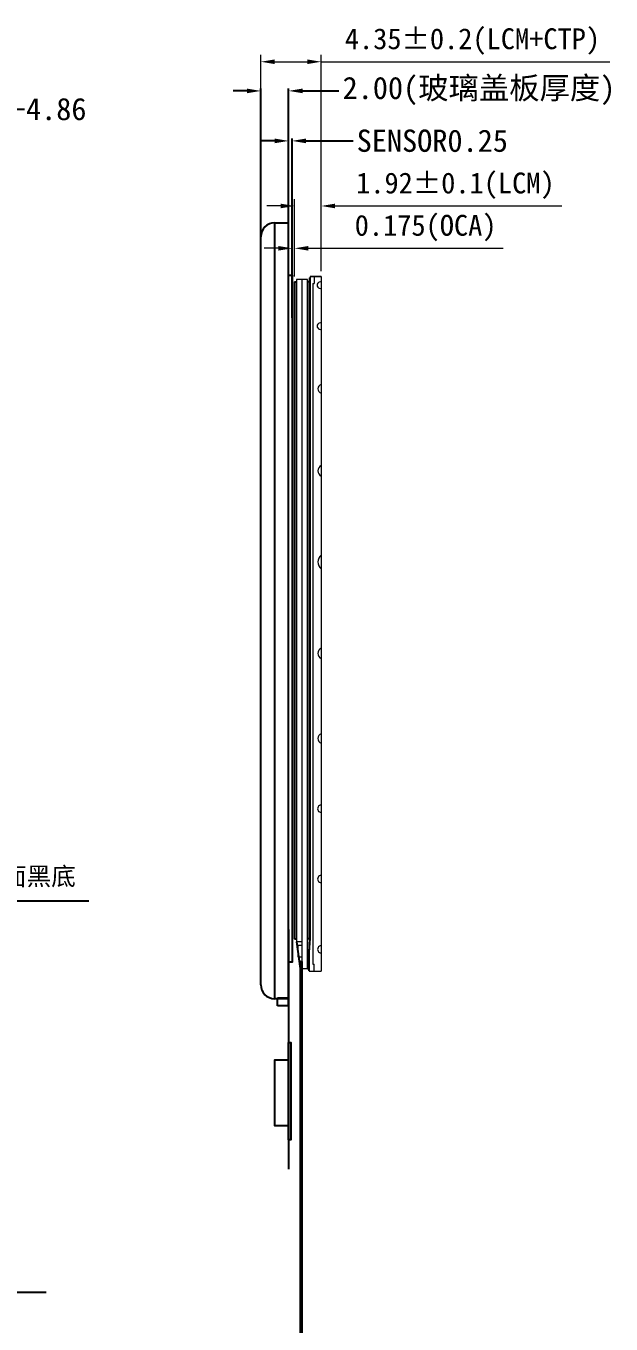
# Model space of a CAD drawing. Header units: millimetres. Extents: x 661 to 1565, y 210 to 444.
# Drawn here: x 1357 to 1399.1, y 300.7 to 394 of the extents above; entities that cross this region are included whole.
import ezdxf

# ---------------------------------------------------------------- set-up
doc = ezdxf.new("R2010")
doc.units = ezdxf.units.MM
doc.layers.add('b', color=7, linetype='Continuous')
doc.layers.add('FPC-LED', color=30, linetype='Continuous')
doc.layers.add('DIM1', color=7, linetype='Continuous', lineweight=13)
doc.styles.get("Standard").update_dxf_attribs({"font": 'txt', "bigfont": 'gbcbig.shx'})
doc.styles.add('宋体', font='')
doc.styles.add('工程', font='gbenor.shx', dxfattribs={"width": 1.25, "bigfont": 'gbcbig.shx'})
doc.styles.get('宋体').set_extended_font_data('SimSun')
doc.dimstyles.new('ISO-25$7', dxfattribs={"dimscale": 0.5, "dimtxt": 2.5, "dimasz": 2, "dimexe": 0.65, "dimexo": 0, "dimtad": 0, "dimdsep": 46, "dimtxsty": 'Standard', "dimcen": 1.6, "dimclrd": 256, "dimclre": 73, "dimazin": 0, "dimtfac": 1, "dimtofl": 0, "dimtmove": 0, "dimatfit": 0, "dimfxl": 0, "dimtolj": 1, "dimlwd": -1, "dimlwe": 9, "dimarcsym": 0})
doc.dimstyles.new('STANDARD$0', dxfattribs={"dimtxt": 1.6, "dimasz": 1.2, "dimexe": 0.8, "dimexo": 0.5, "dimgap": 0.6, "dimtad": 0, "dimzin": 1, "dimdsep": 46, "dimtxsty": 'Standard', "dimcen": 0, "dimclrd": 3, "dimclre": 3, "dimclrt": 3, "dimadec": 1, "dimazin": 2, "dimtp": 0.2, "dimtm": 0.2, "dimtfac": 0.5, "dimtmove": 0, "dimatfit": 3, "dimfxl": 0, "dimlwd": 13, "dimlwe": 13, "dimarcsym": 0})
doc.dimstyles.new('标准', dxfattribs={"dimtxt": 2, "dimasz": 1.8, "dimexe": 0.5, "dimexo": 0.4, "dimgap": 0.1, "dimtad": 1, "dimzin": 1, "dimdsep": 46, "dimtxsty": '工程', "dimblk": 'CLOSEDBLANK', "dimcen": 0.09, "dimclrd": 3, "dimclre": 3, "dimclrt": 3, "dimadec": 0, "dimazin": 0, "dimtfac": 1, "dimtofl": 0, "dimtmove": 0, "dimatfit": 3, "dimldrblk": 'CLOSEDBLANK', "dimfxl": 0, "dimtolj": 1, "dimlwd": 0, "dimlwe": 0, "dimarcsym": 0})

# ---------------------------------------------------------------- blocks, each defined once
blk = doc.blocks.new('*D106')
at = {"color": 7, "lineweight": 0, "transparency": 16777216}
for p, q in [((1375.32, 381.074), (1374.32, 381.074)), ((1376.32, 376.014), (1376.32, 381.574)), ((1378.24, 376.393), (1378.24, 381.574)), ((1379.24, 381.074), (1395.544, 381.074))]:
    blk.add_line(p, q, dxfattribs=at)
at = {"color": 7, "transparency": 16777216}
for points in [[(1375.32, 381.241), (1375.32, 380.908), (1376.32, 381.074)], [(1379.24, 381.241), (1379.24, 380.908), (1378.24, 381.074)]]:
    blk.add_solid(points, dxfattribs=at)
at = {"layer": 'Defpoints', "color": 0, "transparency": 16777216}
for p in [(1378.24, 381.074), (1376.32, 375.614), (1378.24, 375.993)]:
    blk.add_point(p, dxfattribs=at)
at = {"color": 7, "transparency": 16777216, "insert": (1387.892, 382.53), "char_height": 1.5, "attachment_point": 5, "style": '宋体'}
blk.add_mtext('\\A1;1.92%%P0.1(LCM)', dxfattribs=at)
blk = doc.blocks.new('_ClosedBlank')
at = {"color": 0, "linetype": 'ByBlock', "lineweight": -2}
for p, q in [((-1, 0.167), (0, 0)), ((-1, 0.167), (-1, -0.167)), ((0, 0), (-1, -0.167))]:
    blk.add_line(p, q, dxfattribs=at)
blk = doc.blocks.new('*D110')
at = {"color": 0, "lineweight": -2, "transparency": 16777216}
for p, q in [((1372.895, 389.351), (1371.895, 389.351)), ((1373.895, 378.117), (1373.895, 389.531)), ((1375.895, 379.921), (1375.895, 389.531)), ((1376.895, 389.351), (1379.51, 389.351))]:
    blk.add_line(p, q, dxfattribs=at)
at = {"color": 0, "transparency": 16777216}
for points in [[(1372.895, 389.518), (1372.895, 389.185), (1373.895, 389.351)], [(1376.895, 389.518), (1376.895, 389.185), (1375.895, 389.351)]]:
    blk.add_solid(points, dxfattribs=at)
at = {"layer": 'Defpoints', "color": 0, "transparency": 16777216}
for p in [(1375.895, 389.351), (1375.895, 379.859), (1373.895, 378.055)]:
    blk.add_point(p, dxfattribs=at)
at = {"color": 0, "transparency": 16777216, "insert": (1389.588, 389.351), "char_height": 1.6, "attachment_point": 5, "style": '宋体'}
blk.add_mtext('\\A1;2.00(玻璃盖板厚度)', dxfattribs=at)
blk = doc.blocks.new('*D111')
at = {"color": 0, "lineweight": -2, "transparency": 16777216}
for p, q in [((1374.895, 385.756), (1373.895, 385.756)), ((1375.895, 373.023), (1375.895, 385.936)), ((1376.145, 373.023), (1376.145, 385.936)), ((1377.145, 385.756), (1380.543, 385.756))]:
    blk.add_line(p, q, dxfattribs=at)
at = {"color": 0, "transparency": 16777216}
for points in [[(1374.895, 385.922), (1374.895, 385.589), (1375.895, 385.756)], [(1377.145, 385.922), (1377.145, 385.589), (1376.145, 385.756)]]:
    blk.add_solid(points, dxfattribs=at)
at = {"layer": 'Defpoints', "color": 0, "transparency": 16777216}
for p in [(1376.145, 385.756), (1375.895, 372.961), (1376.145, 372.961)]:
    blk.add_point(p, dxfattribs=at)
at = {"color": 0, "transparency": 16777216, "insert": (1386.233, 385.756), "char_height": 1.6, "attachment_point": 5, "style": '宋体'}
blk.add_mtext('\\A1;SENSOR0.25', dxfattribs=at)
blk = doc.blocks.new('*D114')
at = {"color": 0, "lineweight": -2, "transparency": 16777216}
for p, q in [((1350.753, 352.019), (1350.753, 388.217)), ((1351.753, 388.037), (1354.613, 388.037)), ((1355.613, 352.087), (1355.613, 388.217)), ((1355.613, 388.037), (1356.893, 388.037))]:
    blk.add_line(p, q, dxfattribs=at)
at = {"color": 0, "transparency": 16777216}
for points in [[(1351.753, 388.203), (1351.753, 387.87), (1350.753, 388.037)], [(1354.613, 388.203), (1354.613, 387.87), (1355.613, 388.037)]]:
    blk.add_solid(points, dxfattribs=at)
at = {"layer": 'Defpoints', "color": 0, "transparency": 16777216}
for p in [(1350.753, 388.037), (1350.753, 351.957), (1355.613, 352.024)]:
    blk.add_point(p, dxfattribs=at)
at = {"color": 0, "transparency": 16777216, "insert": (1359.173, 388.037), "char_height": 1.6, "attachment_point": 5, "style": '宋体'}
blk.add_mtext('\\A1;4.86', dxfattribs=at)
blk = doc.blocks.new('*D119')
at = {"color": 7, "lineweight": 0, "transparency": 16777216}
for p, q in [((1373.895, 378.455), (1373.895, 391.947)), ((1374.895, 391.447), (1377.24, 391.447)), ((1378.24, 376.393), (1378.24, 391.947)), ((1378.24, 391.447), (1399.002, 391.447))]:
    blk.add_line(p, q, dxfattribs=at)
at = {"color": 7, "transparency": 16777216}
for points in [[(1374.895, 391.614), (1374.895, 391.28), (1373.895, 391.447)], [(1377.24, 391.614), (1377.24, 391.28), (1378.24, 391.447)]]:
    blk.add_solid(points, dxfattribs=at)
at = {"layer": 'Defpoints', "color": 0, "transparency": 16777216}
for p in [(1378.24, 391.447), (1373.895, 378.055), (1378.24, 375.993)]:
    blk.add_point(p, dxfattribs=at)
at = {"color": 7, "transparency": 16777216, "insert": (1389.121, 392.902), "char_height": 1.5, "attachment_point": 5, "style": '宋体'}
blk.add_mtext('\\A1;4.35%%P0.2(LCM+CTP)', dxfattribs=at)
blk = doc.blocks.new('*D120')
at = {"color": 7, "lineweight": 0, "transparency": 16777216}
for p, q in [((1376.145, 376.507), (1376.145, 378.53)), ((1376.32, 376.014), (1376.32, 378.53)), ((1375.145, 378.03), (1374.145, 378.03)), ((1377.32, 378.03), (1391.329, 378.03))]:
    blk.add_line(p, q, dxfattribs=at)
at = {"color": 7, "transparency": 16777216}
for points in [[(1375.145, 378.197), (1375.145, 377.863), (1376.145, 378.03)], [(1377.32, 378.197), (1377.32, 377.863), (1376.32, 378.03)]]:
    blk.add_solid(points, dxfattribs=at)
at = {"layer": 'Defpoints', "color": 0, "transparency": 16777216}
for p in [(1376.32, 378.03), (1376.145, 376.107), (1376.32, 375.614)]:
    blk.add_point(p, dxfattribs=at)
at = {"color": 7, "transparency": 16777216, "insert": (1385.751, 379.485), "char_height": 1.5, "attachment_point": 5, "style": '宋体'}
blk.add_mtext('\\A1;0.175(OCA)', dxfattribs=at)

msp = doc.modelspace()

# ---------------------------------------------------------------- linework, layer by layer
at = {"color": 6, "linetype": 'Continuous'}
for p, q in [((1374.8949, 324.0587), (1374.8949, 379.8587)), ((1374.8949, 379.8587), (1375.8949, 379.8587)), ((1375.8949, 323.5587), (1375.8949, 379.8587)), ((1373.8949, 325.0587), (1373.8949, 378.8587)), ((1375.0949, 324.0587), (1374.8949, 324.0587)), ((1375.8949, 324.0977), (1375.0949, 324.0977)), ((1375.0949, 323.5587), (1375.0949, 324.0977)), ((1375.8949, 323.5587), (1375.0949, 323.5587))]:
    msp.add_line(p, q, dxfattribs=at)
at = {"color": 5}
for p, q in [((1376.3199, 375.6144), (1376.3199, 328.3605)), ((1376.3199, 375.6144), (1376.4499, 375.6144)), ((1377.3799, 375.6144), (1377.2499, 375.6144)), ((1377.3799, 375.6144), (1377.3799, 328.3605)), ((1376.3199, 328.3605), (1376.4499, 328.3605)), ((1377.3799, 328.3605), (1377.2499, 328.3605))]:
    msp.add_line(p, q, dxfattribs=at)
at = {"color": 7, "lineweight": 0}
for p, q in [((1377.3799, 375.9131), (1377.3799, 328.3874)), ((1377.3799, 375.9131), (1377.4399, 375.9131)), ((1378.2399, 375.9931), (1377.4399, 375.9931)), ((1377.6399, 375.4931), (1377.6399, 326.5393)), ((1377.6399, 375.4931), (1377.7399, 375.4931)), ((1377.7399, 375.9931), (1377.7399, 375.4931)), ((1377.7399, 375.9931), (1378.2399, 375.9931)), ((1378.2399, 375.9931), (1378.2399, 326.0393)), ((1377.3799, 328.3874), (1377.3199, 327.3874)), ((1377.2899, 327.2491), (1377.2899, 326.1491)), ((1377.2899, 327.2491), (1377.3199, 327.2491)), ((1377.3199, 327.3874), (1377.3199, 326.1491)), ((1377.3199, 326.1491), (1377.3799, 326.1491)), ((1377.6399, 326.5393), (1377.7399, 326.5393)), ((1377.7399, 326.0393), (1377.7399, 326.5393)), ((1377.7399, 326.0393), (1378.2399, 326.0393))]:
    msp.add_line(p, q, dxfattribs=at)
at = {"lineweight": 0}
for p, q in [((1377.4399, 375.9931), (1377.7399, 375.9931)), ((1377.4399, 375.9931), (1377.4399, 328.3853)), ((1377.4399, 328.3853), (1377.3799, 327.3853)), ((1377.3799, 327.3853), (1377.3799, 326.0393)), ((1377.3799, 326.0393), (1377.7934, 326.0393))]:
    msp.add_line(p, q, dxfattribs=at)
at = {"color": 2}
msp.add_line((1375.8949, 329.0353), (1375.8949, 311.7977), dxfattribs=at)
msp.add_line((1376.4499, 328.1603), (1376.7199, 326.2403))
at = {"color": 30}
for p, q in [((1376.7199, 326.7403), (1376.8499, 326.7403)), ((1376.7199, 326.2403), (1376.8499, 326.2403))]:
    msp.add_line(p, q, dxfattribs=at)
at = {"color": 7}
msp.add_line((1377.2899, 326.1491), (1377.3199, 326.1491), dxfattribs=at)
at = {"color": 6, "linetype": 'Continuous'}
for centre, start, end in [((1374.8949, 378.8587), 90, 180), ((1374.8949, 325.0587), 180, 270)]:
    msp.add_arc(centre, 1, start, end, dxfattribs=at)
at = {"color": 7, "lineweight": 0}
for centre, radius, start, end in [((1378.1797, 375.3799), 0.2318, 74.941099, 285.058901), ((1378.1797, 372.4332), 0.2318, 74.941099, 285.058901), ((1378.3257, 367.9273), 0.3269, 105.213571, 254.786429), ((1378.4216, 362.0298), 0.4172, 115.817604, 244.182396), ((1378.6127, 355.4701), 0.62, 126.962635, 233.037365), ((1378.4216, 348.8983), 0.4172, 115.817604, 244.182396), ((1378.3649, 342.7787), 0.3623, 110.186014, 249.813986), ((1378.232, 337.7225), 0.2568, 88.224601, 271.775399), ((1378.232, 332.6663), 0.2568, 88.224601, 271.775399), ((1378.232, 327.6102), 0.2568, 88.224601, 271.775399)]:
    msp.add_arc(centre, radius, start, end, dxfattribs=at)
at = {"color": 6, "lineweight": 9}
for points in [[(1374.8949, 324.0587), (1374.8949, 324.0587), (1374.8949, 379.8587), (1374.8949, 379.8587)], [(1374.8949, 379.8587), (1374.8949, 379.8587), (1375.8949, 379.8587), (1375.8949, 379.8587)], [(1375.8949, 324.0587), (1375.8949, 324.0587), (1375.8949, 379.8587), (1375.8949, 379.8587)]]:
    msp.add_open_spline(points, degree=3, dxfattribs=at)
at = {"layer": 'b', "color": 40}
msp.add_lwpolyline([(1375.8949, 376.1066), (1376.1449, 376.1066), (1376.1449, 326.691), (1375.8949, 326.691)], close=True, dxfattribs=at)
at = {"layer": 'b', "color": 1}
msp.add_lwpolyline([(1375.8949, 320.9186), (1376.0449, 320.9186), (1376.0449, 313.9186), (1375.8949, 313.9186)], close=True, dxfattribs=at)
at = {"layer": 'b', "color": 2}
msp.add_lwpolyline([(1375.8949, 319.633), (1374.8674, 319.633), (1374.8674, 314.9366), (1375.8949, 314.9366)], close=True, dxfattribs=at)
at = {"layer": 'b', "color": 6, "lineweight": 9}
for points in [[(1374.8949, 324.0587), (1374.8949, 324.0587), (1374.8949, 379.8587), (1374.8949, 379.8587)], [(1374.8949, 379.8587), (1374.8949, 379.8587), (1375.8949, 379.8587), (1375.8949, 379.8587)], [(1375.8949, 324.0587), (1375.8949, 324.0587), (1375.8949, 379.8587), (1375.8949, 379.8587)], [(1374.8949, 324.0587), (1374.8949, 324.0587), (1375.8949, 324.0587), (1375.8949, 324.0587)]]:
    msp.add_open_spline(points, degree=3, dxfattribs=at)
at = {"layer": 'DIM1', "color": 4}
for p, q in [((1376.4499, 375.7943), (1376.4499, 328.1603)), ((1376.8499, 375.7943), (1376.4499, 375.7943)), ((1376.8499, 375.7943), (1376.8499, 326.2403)), ((1377.2499, 375.7943), (1376.8499, 375.7943)), ((1377.2499, 326.2403), (1377.2499, 375.7943)), ((1376.8499, 328.1603), (1376.4499, 328.1603)), ((1376.8499, 326.2403), (1377.2499, 326.2403))]:
    msp.add_line(p, q, dxfattribs=at)
at = {"layer": 'DIM1', "color": 0}
for p, q in [((1376.8499, 327.8903), (1376.5499, 327.8903)), ((1376.5499, 327.8903), (1376.5499, 327.0643)), ((1376.5499, 327.0643), (1376.8499, 327.0643))]:
    msp.add_line(p, q, dxfattribs=at)
at = {"layer": 'FPC-LED', "color": 30}
for p, q in [((1376.7199, 326.7403), (1376.7199, 276.0364)), ((1376.8499, 326.7403), (1376.8499, 276.0364))]:
    msp.add_line(p, q, dxfattribs=at)

# ---------------------------------------------------------------- texts
at = {"insert": (1353.4893, 333.52), "char_height": 1.3, "width": 8.248113, "attachment_point": 1}
msp.add_mtext('{\\fSimSun|b0|i0|c134|p2;背面黑底}', dxfattribs=at)

# ---------------------------------------------------------------- dimensions: what is measured, and where the dimension line sits
for base, p1, p2, text, override, picture, middle in [((1378.239909, 391.446858), (1373.894906, 378.05494), (1378.239909, 375.993069), '<>%%P0.2(LCM+CTP)', {"dimtxt": 1.5, "dimasz": 1, "dimgap": 0.5, "dimtxsty": '宋体', "dimsah": 1, "dimclrd": 7, "dimclre": 7, "dimclrt": 7}, '*D119', (1389.121194, 391.446858)), ((1378.2399, 381.0744), (1376.3199, 375.6144), (1378.2399, 375.9931), '<>%%P0.1(LCM)', {"dimtxt": 1.5, "dimasz": 1, "dimgap": 0.5, "dimtxsty": '宋体', "dimsah": 1, "dimclrd": 7, "dimclre": 7, "dimclrt": 7}, '*D106', (1387.8921, 381.0744)), ((1376.3199, 378.03), (1376.1449, 376.1066), (1376.3199, 375.6144), '<>(OCA)', {"dimtxt": 1.5, "dimasz": 1, "dimgap": 0.5, "dimdec": 3, "dimtxsty": '宋体', "dimsah": 1, "dimclrd": 7, "dimclre": 7, "dimclrt": 7}, '*D120', (1385.7509, 378.03))]:
    dim = msp.add_linear_dim(base=base, p1=p1, p2=p2, text=text, dimstyle='标准', override=override)
    dim.commit()
    dim.dimension.update_dxf_attribs({"geometry": picture, "text_midpoint": middle, "dimtype": 160})
at = {"color": 7}
for base, p1, p2, text, picture, middle in [((1375.8949, 389.3514), (1373.8949, 378.0549), (1375.8949, 379.8587), '<>(玻璃盖板厚度)', '*D110', (1389.5885, 389.3514)), ((1376.1449, 385.7555), (1375.8949, 372.9606), (1376.1449, 372.9606), 'SENSOR<>', '*D111', (1386.2327, 385.7555))]:
    dim = msp.add_linear_dim(base=base, p1=p1, p2=p2, text=text, dimstyle='STANDARD$0', override={"dimscale": 1, "dimtxt": 1.6, "dimasz": 1, "dimexe": 0.18, "dimexo": 0.0625, "dimgap": 0.09, "dimtad": 0, "dimzin": 0, "dimtxsty": '宋体', "dimclrd": 0, "dimclre": 0, "dimclrt": 0, "dimadec": 0, "dimazin": 0, "dimtp": 0, "dimtm": 0, "dimtfac": 1, "dimtofl": 0, "dimtolj": 1, "dimtzin": 0, "dimlwd": 65534, "dimlwe": 65534}, dxfattribs=at)
    dim.commit()
    dim.dimension.update_dxf_attribs({"geometry": picture, "text_midpoint": middle, "dimtype": 160})
dim = msp.add_linear_dim(base=(1350.7526, 388.0368), p1=(1355.6126, 352.0243), p2=(1350.7526, 351.9565), dimstyle='STANDARD$0', override={"dimscale": 1, "dimtxt": 1.6, "dimasz": 1, "dimexe": 0.18, "dimexo": 0.0625, "dimgap": 0.09, "dimtad": 0, "dimzin": 0, "dimtxsty": '宋体', "dimclrd": 0, "dimclre": 0, "dimclrt": 0, "dimadec": 0, "dimazin": 0, "dimtp": 0, "dimtm": 0, "dimtfac": 1, "dimtofl": 0, "dimtolj": 1, "dimtzin": 0, "dimlwd": 65534, "dimlwe": 65534}, dxfattribs=at)
dim.commit()
dim.dimension.update_dxf_attribs({"geometry": '*D114', "text_midpoint": (1359.1727, 388.0368), "dimtype": 160})

# ---------------------------------------------------------------- leaders
msp.add_leader([(1348.4533, 336.3664), (1352.9445, 331.094), (1361.5075, 331.094)], dimstyle='ISO-25$7', override={"dimtxt": 1.5, "dimasz": 1, "dimgap": 0.625, "dimtad": 0, "dimtxsty": '宋体', "dimclre": 256, "dimclrt": 256, "dimfxl": 0.2, "dimarcsym": 1})
at = {"layer": 'b', "color": 1}
msp.add_leader([(1324.9323, 315.5689), (1333.6367, 302.9502), (1358.4547, 302.9502)], dimstyle='ISO-25$7', override={"dimtxt": 1.5, "dimasz": 1, "dimgap": 0.625, "dimtad": 0, "dimtxsty": '宋体', "dimclre": 256, "dimclrt": 256, "dimarcsym": 1}, dxfattribs=at)

doc.saveas('drawing.dxf')
